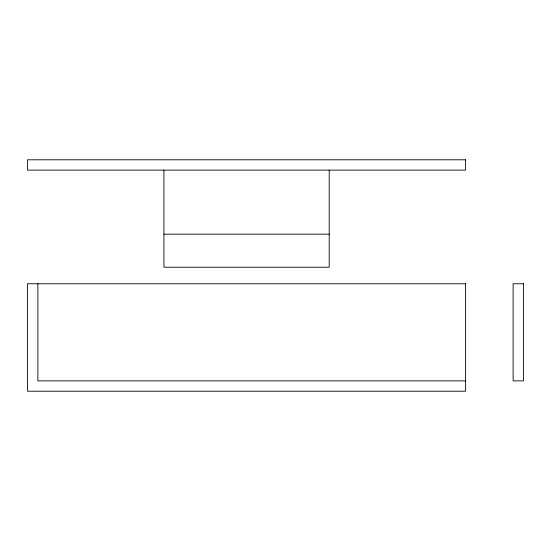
<?xml version="1.0" encoding="UTF-8"?>
<svg xmlns="http://www.w3.org/2000/svg" width="551" height="551" viewBox="0 0 551 551"><rect width="100%" height="100%" fill="white"/><g stroke="black" fill="none" stroke-linecap="round" stroke-linejoin="round"><path stroke-width="0.83" d="M163.922 234.175L329.222 234.175M465.595 380.879L37.881 380.879L37.881 283.765M329.222 170.121L329.222 267.235L163.922 267.235L163.922 170.121M465.595 159.79L27.55 159.79L27.55 170.121L465.595 170.121L465.595 159.79M465.595 283.765L27.55 283.765L27.55 391.21L465.595 391.21L465.595 283.765M523.45 283.765L513.119 283.765L513.119 380.879L523.45 380.879L523.45 283.765"/></g></svg>
